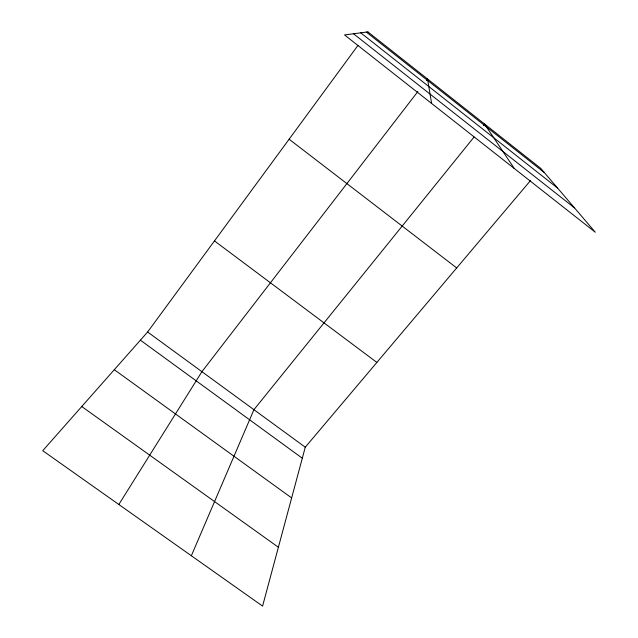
<?xml version="1.0" encoding="UTF-8"?>
<svg xmlns="http://www.w3.org/2000/svg" width="638" height="638" viewBox="0 0 638 638"><rect width="100%" height="100%" fill="white"/><g stroke="black" fill="none" stroke-linecap="round" stroke-linejoin="round"><path stroke-width="0.96" d="M530.529 180.53L305.267 447.198L262.585 606.1L42.73 450.699L147.617 331.999L357.982 45.402M191.352 555.754L253.932 409.684L474.058 137.042M118.835 504.491L201.919 371.683L417.85 91.561M426.328 80.563L427.54 78.992L431.607 103.452M483.333 125.558L484.569 124.027L514.308 168.52M81.76 406.534L278.391 547.26M114.306 369.697L291.646 497.927M140.4 340.166L302.308 458.212M147.617 331.999L305.267 447.198M214.472 240.917L376.875 362.432M289.118 139.22L456.688 267.944M366.356 32.099L544.381 172.627M360.733 32.825L557.596 188.098M353.5 33.766L574.455 207.852M367.887 31.9L344.528 34.93L595.27 232.216L540.777 168.4L367.887 31.9"/></g></svg>
